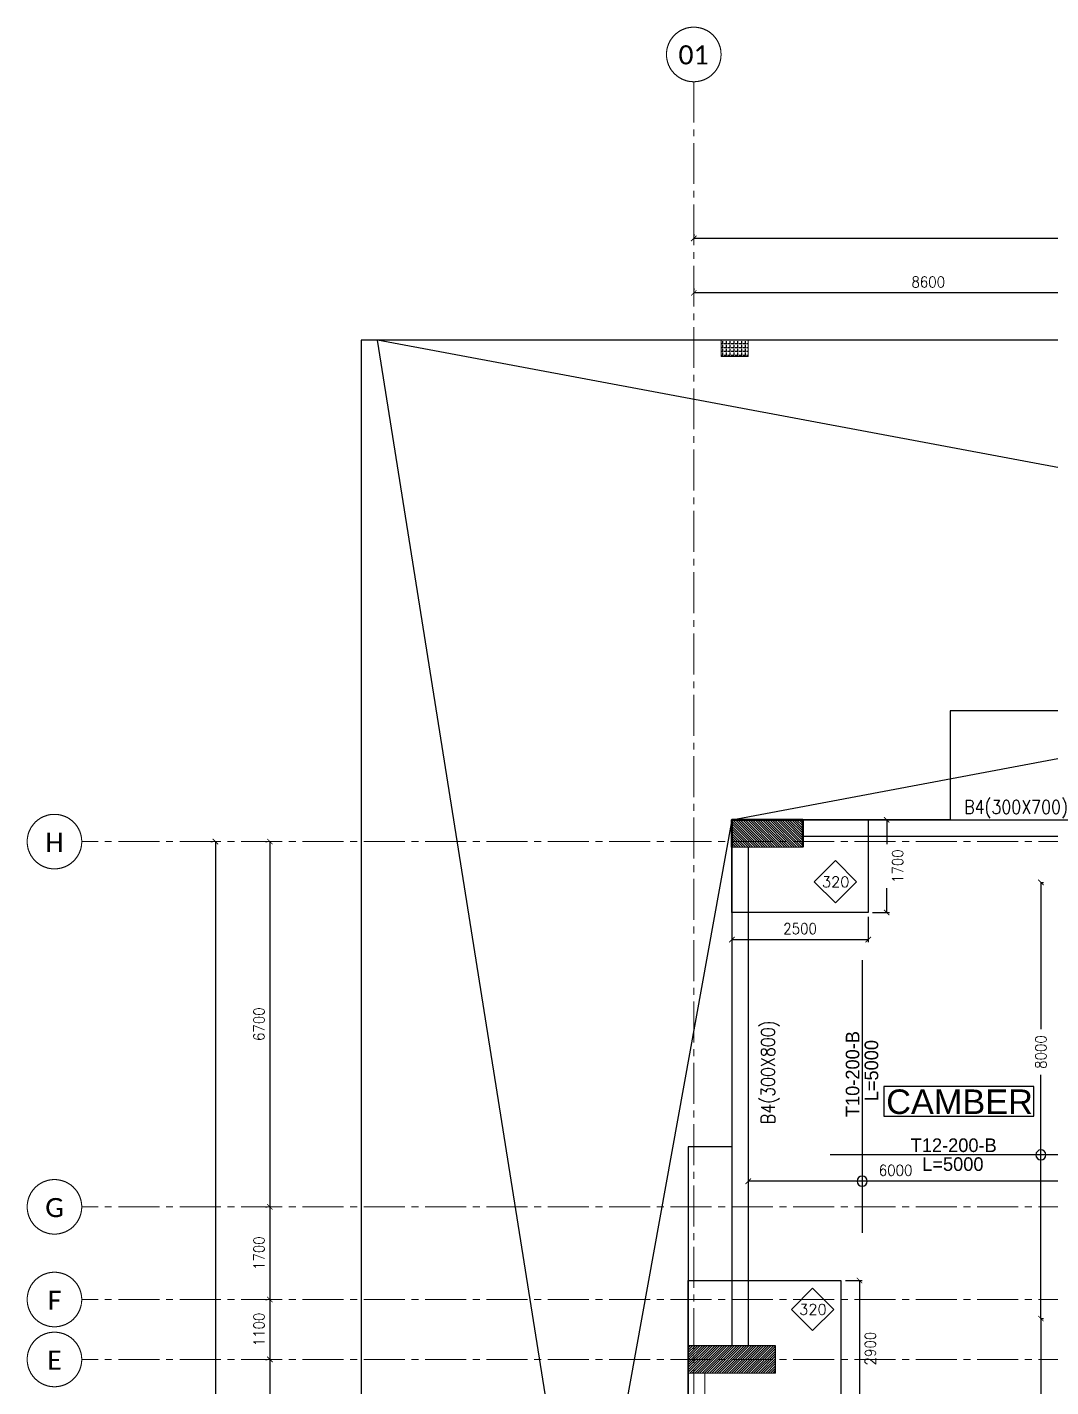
# Model space of a CAD drawing. Header units: millimetres. Extents: x -967280 to 3852, y 2833 to 1955156.
# Drawn here: x -653053 to -634281, y 603836 to 628777 of the extents above; entities that cross this region are included whole.
import ezdxf
from ezdxf.enums import TextEntityAlignment as Align

# ---------------------------------------------------------------- set-up
doc = ezdxf.new("R2010")
doc.units = ezdxf.units.MM
doc.header["$LTSCALE"] = 1000
doc.header["$PDMODE"] = 35
doc.header["$PDSIZE"] = 25
for name, pattern in [('$0$DASHED2', [0.375, 0.25, -0.125]), ('Columns_Structural070816$0$CENTER2', [1.125, 0.75, -0.125, 0.125, -0.125]), ('HRZN_Line-Ptrn-Sold', [9144001.0, 9144000.0, -1])]:
    doc.linetypes.add(name, pattern=pattern)
for name, color, linetype in [('_N-DIM 3', 7, 'Continuous'), ('B05-FIRST FLOOR PLAN$0$STR_ROOF RFT$0$S-SYMB', 30, 'Continuous'), ('R.C. footing', 4, 'Continuous'), ('S - col hach', 1, 'Continuous'), ('S - dot', 1, 'Continuous'), ('S -Beams', 2, 'Continuous'), ('S-TEXT', 2, 'Continuous'), ('SLAB', 210, 'Continuous')]:
    doc.layers.add(name, color=color, linetype=linetype)
for name, color, linetype, lineweight in [('A-AX-ATT-100', 7, 'HRZN_Line-Ptrn-Sold', 18), ('BEAMS', 3, 'HRZN_Line-Ptrn-Sold', 18), ('S - column', 6, 'Continuous', 60), ('ST-000-AXIS', 9, 'Columns_Structural070816$0$CENTER2', 9), ('ST-203-SLAB-TXT', 7, 'Continuous', 30), ('ST-RFT-BOT', 2, '$0$DASHED2', 30)]:
    doc.layers.add(name, color=color, linetype=linetype, lineweight=lineweight)
doc.styles.add('Arial', font='arial.ttf', dxfattribs={"height": 317.5})
doc.styles.add('B05-FIRST FLOOR PLAN$0$T25-100', font='STENCIL.shx', dxfattribs={"height": 250})
doc.styles.add('Calibri_2', font='calibri.ttf', dxfattribs={"height": 300})
doc.styles.add('ROMANC', font='romanc.shx')
doc.styles.add('ST-DIM', font='romans.shx', dxfattribs={"width": 0.85})
doc.styles.add('TUNELNO', font='romans.shx', dxfattribs={"width": 0.9})
doc.dimstyles.new('Copy(2) of DSEC', dxfattribs={"dimtxt": 200, "dimasz": 100, "dimexe": 50, "dimexo": 80, "dimgap": 100, "dimtad": 1, "dimdec": 0, "dimrnd": 5, "dimzin": 0, "dimdsep": 46, "dimtxsty": 'TUNELNO', "dimblk": 'ARCHTICK', "dimcen": 0.09, "dimclrd": 1, "dimclre": 1, "dimclrt": 3, "dimadec": 0, "dimazin": 0, "dimtfac": 0.78125, "dimtdec": 0, "dimtix": 1, "dimtmove": 2, "dimatfit": 3, "dimldrblk": 'ARCHTICK', "dimfxl": 1, "dimtolj": 1, "dimtzin": 0, "dimarcsym": 0})

# ---------------------------------------------------------------- blocks, each defined once
blk = doc.blocks.new('_ArchTick')
at = {"color": 0, "linetype": 'ByBlock', "const_width": 0.15}
blk.add_lwpolyline([(-0.5, -0.5), (0.5, 0.5)], dxfattribs=at)
blk = doc.blocks.new('*D1195')
at = {"layer": '_N-DIM 3', "color": 1, "lineweight": -2, "ltscale": 30, "transparency": 16777216}
for p, q in [((-634462, 605087), (-634462, 603551)), ((-634457, 605087), (-634412, 605087)), ((-634462, 593087), (-634462, 602571)), ((-634457, 593087), (-634412, 593087))]:
    blk.add_line(p, q, dxfattribs=at)
at = {"layer": 'Defpoints', "color": 0, "ltscale": 30, "transparency": 16777216}
for p in [(-634537, 605087), (-634537, 593087), (-634462, 593087)]:
    blk.add_point(p, dxfattribs=at)
at = {"layer": '_N-DIM 3', "color": 1, "lineweight": -2, "ltscale": 30, "transparency": 16777216, "xscale": 100, "yscale": 100, "zscale": 100}
for p, rotation in [((-634462, 605087), 90), ((-634462, 593087), 270)]:
    blk.add_blockref('_ArchTick', p, dxfattribs=dict(at, rotation=rotation))
at = {"layer": '_N-DIM 3', "color": 3, "ltscale": 30, "transparency": 16777216, "insert": (-634462, 603061), "char_height": 200, "attachment_point": 5, "rotation": 90, "style": 'TUNELNO'}
blk.add_mtext('\\A1;12000', dxfattribs=at)
blk = doc.blocks.new('*D1196')
at = {"layer": '_N-DIM 3', "color": 1, "lineweight": -2, "ltscale": 30, "transparency": 16777216}
for p, q in [((-639829, 607688), (-639829, 607658)), ((-633829, 607608), (-639829, 607608)), ((-633829, 607688), (-633829, 607658))]:
    blk.add_line(p, q, dxfattribs=at)
at = {"layer": 'Defpoints', "color": 0, "ltscale": 30, "transparency": 16777216}
for p in [(-639829, 607608), (-639829, 607608), (-633829, 607608)]:
    blk.add_point(p, dxfattribs=at)
at = {"layer": '_N-DIM 3', "color": 1, "lineweight": -2, "ltscale": 30, "transparency": 16777216, "xscale": 100, "yscale": 100, "zscale": 100, "rotation": 180}
blk.add_blockref('_ArchTick', (-639829, 607608), dxfattribs=at)
at = {"layer": '_N-DIM 3', "color": 1, "lineweight": -2, "ltscale": 30, "transparency": 16777216, "xscale": 100, "yscale": 100, "zscale": 100}
blk.add_blockref('_ArchTick', (-633829, 607608), dxfattribs=at)
at = {"layer": '_N-DIM 3', "color": 3, "ltscale": 30, "transparency": 16777216, "insert": (-637127, 607808), "char_height": 200, "attachment_point": 5, "style": 'TUNELNO'}
blk.add_mtext('\\A1;6000', dxfattribs=at)
blk = doc.blocks.new('FROM FOUNDATION TO UPPER LOWER BASEMENT_COLUMNS(new2)')
at = {"layer": 'S - col hach'}
h = blk.add_hatch(dxfattribs=at)
h.set_pattern_fill('ANSI31', color=256, scale=10, angle=90)
h.set_pattern_definition([(135, (1651950.9, 412690.996), (-22.4506403, -22.4506403), [])])
h.paths.add_polyline_path([(418899, 637440), (417599, 637440), (417599, 636940), (418899, 636940)])
h = blk.add_hatch(dxfattribs=at)
h.set_pattern_fill('ANSI31', color=256, scale=10)
h.set_pattern_definition([(45, (193250.144, -596912.31), (-22.4506403, 22.4506403), [])])
h.paths.add_polyline_path([(416799, 627290), (418399, 627290), (418399, 627790), (416799, 627790)])
at = {"layer": 'S - column', "lineweight": 15}
for points in [[(417599, 636940), (418899, 636940), (418899, 637440), (417599, 637440)], [(416799, 627790), (416799, 627290), (418399, 627290), (418399, 627790)]]:
    blk.add_lwpolyline(points, close=True, dxfattribs=at)
at = {"layer": 'ST-RFT-BOT', "color": 7, "linetype": 'Continuous', "lineweight": 50, "ltscale": 30}
blk.add_lwpolyline([(418899, 636940), (418899, 637440), (417599, 637440), (417599, 636940)], dxfattribs=at)
at = {"layer": 'ST-RFT-BOT', "color": 7, "linetype": 'Continuous', "ltscale": 30}
blk.add_lwpolyline([(418399, 627290), (418399, 627790), (416799, 627790), (416799, 627290)], dxfattribs=at)
blk = doc.blocks.new('str col s')
at = {"layer": 'S - col hach', "true_color": 0xcd6928}
h = blk.add_hatch(dxfattribs=at)
h.set_pattern_fill('ANGLE', color=32, scale=10, angle=90)
h.set_pattern_definition([(90, (613578.686, -423037.37), (-69.85, 4e-15), [50.8, -19.05]), (180, (613578.686, -423037.37), (-9e-15, -69.85), [50.8, -19.05])])
h.paths.add_polyline_path([(-26250, -300), (-26250, 0), (-26750, 0), (-26750, -300)])
at = {"layer": 'S - column', "lineweight": 15}
blk.add_lwpolyline([(-26250, 0), (-26750, 0), (-26750, -300), (-26250, -300)], close=True, dxfattribs=at)
blk = doc.blocks.new('*D1201')
at = {"layer": '_N-DIM 3', "color": 1, "linetype": 'Continuous', "lineweight": -2, "ltscale": 30, "transparency": 16777216}
for p, q in [((-640129, 612457), (-640129, 611991)), ((-637629, 612457), (-637629, 611991)), ((-640129, 612041), (-637629, 612041))]:
    blk.add_line(p, q, dxfattribs=at)
at = {"layer": 'Defpoints', "color": 0, "linetype": 'Continuous', "ltscale": 30, "transparency": 16777216}
for p in [(-640129, 612537), (-637629, 612537), (-637629, 612041)]:
    blk.add_point(p, dxfattribs=at)
at = {"layer": '_N-DIM 3', "color": 1, "linetype": 'Continuous', "lineweight": -2, "ltscale": 30, "transparency": 16777216, "xscale": 100, "yscale": 100, "zscale": 100, "rotation": 180}
blk.add_blockref('_ArchTick', (-640129, 612041), dxfattribs=at)
at = {"layer": '_N-DIM 3', "color": 1, "linetype": 'Continuous', "lineweight": -2, "ltscale": 30, "transparency": 16777216, "xscale": 100, "yscale": 100, "zscale": 100}
blk.add_blockref('_ArchTick', (-637629, 612041), dxfattribs=at)
at = {"layer": '_N-DIM 3', "color": 3, "linetype": 'Continuous', "ltscale": 30, "transparency": 16777216, "insert": (-638879, 612241), "char_height": 200, "attachment_point": 5, "style": 'TUNELNO'}
blk.add_mtext('\\A1;2500', dxfattribs=at)
blk = doc.blocks.new('*D1459')
at = {"layer": '_N-DIM 3', "color": 1, "linetype": 'Continuous', "lineweight": -2, "ltscale": 30, "transparency": 16777216}
for p, q in [((-637549, 614237), (-637240, 614237)), ((-637290, 614237), (-637290, 613792)), ((-637290, 612537), (-637290, 612983)), ((-637549, 612537), (-637240, 612537))]:
    blk.add_line(p, q, dxfattribs=at)
at = {"layer": 'Defpoints', "color": 0, "linetype": 'Continuous', "ltscale": 30, "transparency": 16777216}
for p in [(-637629, 614237), (-637629, 612537), (-637290, 612537)]:
    blk.add_point(p, dxfattribs=at)
at = {"layer": '_N-DIM 3', "color": 1, "linetype": 'Continuous', "lineweight": -2, "ltscale": 30, "transparency": 16777216, "xscale": 100, "yscale": 100, "zscale": 100}
for p, rotation in [((-637290, 614237), 90), ((-637290, 612537), 270)]:
    blk.add_blockref('_ArchTick', p, dxfattribs=dict(at, rotation=rotation))
at = {"layer": '_N-DIM 3', "color": 3, "linetype": 'Continuous', "ltscale": 30, "transparency": 16777216, "insert": (-637090, 613387), "char_height": 200, "attachment_point": 5, "rotation": 90, "style": 'TUNELNO'}
blk.add_mtext('\\A1;1700', dxfattribs=at)
blk = doc.blocks.new('*D1463')
at = {"layer": '_N-DIM 3', "color": 1, "linetype": 'Continuous', "lineweight": -2, "ltscale": 30, "transparency": 16777216}
for p, q in [((-638049, 605787), (-637740, 605787)), ((-637790, 605787), (-637790, 602887)), ((-638049, 602887), (-637740, 602887))]:
    blk.add_line(p, q, dxfattribs=at)
at = {"layer": 'Defpoints', "color": 0, "linetype": 'Continuous', "ltscale": 30, "transparency": 16777216}
for p in [(-638129, 605787), (-638129, 602887), (-637790, 602887)]:
    blk.add_point(p, dxfattribs=at)
at = {"layer": '_N-DIM 3', "color": 1, "linetype": 'Continuous', "lineweight": -2, "ltscale": 30, "transparency": 16777216, "xscale": 100, "yscale": 100, "zscale": 100}
for p, rotation in [((-637790, 605787), 90), ((-637790, 602887), 270)]:
    blk.add_blockref('_ArchTick', p, dxfattribs=dict(at, rotation=rotation))
at = {"layer": '_N-DIM 3', "color": 3, "linetype": 'Continuous', "ltscale": 30, "transparency": 16777216, "insert": (-637590, 604537), "char_height": 200, "attachment_point": 5, "rotation": 90, "style": 'TUNELNO'}
blk.add_mtext('\\A1;2900', dxfattribs=at)
blk = doc.blocks.new('*D637')
at = {"layer": '_N-DIM 3', "color": 1, "lineweight": -2, "ltscale": 30, "transparency": 16777216}
for p, q in [((-634462, 613087), (-634462, 610394)), ((-634457, 613087), (-634412, 613087)), ((-634462, 605087), (-634462, 609559)), ((-634457, 605087), (-634412, 605087))]:
    blk.add_line(p, q, dxfattribs=at)
at = {"layer": 'Defpoints', "color": 0, "ltscale": 30, "transparency": 16777216}
for p in [(-634537, 613087), (-634537, 605087), (-634462, 605087)]:
    blk.add_point(p, dxfattribs=at)
at = {"layer": '_N-DIM 3', "color": 1, "lineweight": -2, "ltscale": 30, "transparency": 16777216, "xscale": 100, "yscale": 100, "zscale": 100}
for p, rotation in [((-634462, 613087), 90), ((-634462, 605087), 270)]:
    blk.add_blockref('_ArchTick', p, dxfattribs=dict(at, rotation=rotation))
at = {"layer": '_N-DIM 3', "color": 3, "ltscale": 30, "transparency": 16777216, "insert": (-634462, 609977), "char_height": 200, "attachment_point": 5, "rotation": 90, "style": 'TUNELNO'}
blk.add_mtext('\\A1;8000', dxfattribs=at)
blk = doc.blocks.new('Grid - HRZN_G-Datm-Grid-Head-1554275-FIRST FLOOR FFL_1_')
at = {"layer": 'A-AX-ATT-100'}
blk.add_circle((0, 0), 5, dxfattribs=at)
blk = doc.blocks.new('*D1495')
at = {"layer": '_N-DIM 3', "color": 1, "linetype": 'Continuous', "lineweight": -2, "ltscale": 30, "transparency": 16777216}
for p, q in [((516899, 747185), (516899, 747155)), ((525499, 747105), (516899, 747105)), ((525499, 747185), (525499, 747155))]:
    blk.add_line(p, q, dxfattribs=at)
at = {"layer": 'Defpoints', "color": 0, "linetype": 'Continuous', "ltscale": 30, "transparency": 16777216}
for p in [(516899, 747105), (516899, 747105), (525499, 747105)]:
    blk.add_point(p, dxfattribs=at)
at = {"layer": '_N-DIM 3', "color": 1, "linetype": 'Continuous', "lineweight": -2, "ltscale": 30, "transparency": 16777216, "xscale": 100, "yscale": 100, "zscale": 100, "rotation": 180}
blk.add_blockref('_ArchTick', (516899, 747105), dxfattribs=at)
at = {"layer": '_N-DIM 3', "color": 1, "linetype": 'Continuous', "lineweight": -2, "ltscale": 30, "transparency": 16777216, "xscale": 100, "yscale": 100, "zscale": 100}
blk.add_blockref('_ArchTick', (525499, 747105), dxfattribs=at)
at = {"layer": '_N-DIM 3', "color": 3, "linetype": 'Continuous', "ltscale": 30, "transparency": 16777216, "insert": (521199, 747305), "char_height": 200, "attachment_point": 5, "style": 'TUNELNO'}
blk.add_mtext('\\A1;8600', dxfattribs=at)
blk = doc.blocks.new('*D1496')
at = {"layer": '_N-DIM 3', "color": 1, "linetype": 'Continuous', "lineweight": -2, "ltscale": 30, "transparency": 16777216}
for p, q in [((516899, 748185), (516899, 748155)), ((563099, 748105), (516899, 748105)), ((563099, 748185), (563099, 748155))]:
    blk.add_line(p, q, dxfattribs=at)
at = {"layer": 'Defpoints', "color": 0, "linetype": 'Continuous', "ltscale": 30, "transparency": 16777216}
for p in [(516899, 748105), (516899, 748105), (563099, 748105)]:
    blk.add_point(p, dxfattribs=at)
at = {"layer": '_N-DIM 3', "color": 1, "linetype": 'Continuous', "lineweight": -2, "ltscale": 30, "transparency": 16777216, "xscale": 100, "yscale": 100, "zscale": 100, "rotation": 180}
blk.add_blockref('_ArchTick', (516899, 748105), dxfattribs=at)
at = {"layer": '_N-DIM 3', "color": 1, "linetype": 'Continuous', "lineweight": -2, "ltscale": 30, "transparency": 16777216, "xscale": 100, "yscale": 100, "zscale": 100}
blk.add_blockref('_ArchTick', (563099, 748105), dxfattribs=at)
at = {"layer": '_N-DIM 3', "color": 3, "linetype": 'Continuous', "ltscale": 30, "transparency": 16777216, "insert": (539999, 748305), "char_height": 200, "attachment_point": 5, "style": 'TUNELNO'}
blk.add_mtext('\\A1;46200', dxfattribs=at)
blk = doc.blocks.new('*D1505')
at = {"layer": '_N-DIM 3', "color": 1, "linetype": 'Continuous', "lineweight": -2, "ltscale": 30, "transparency": 16777216}
for p, q in [((509045, 737040), (509075, 737040)), ((509125, 737040), (509125, 730340)), ((509045, 730340), (509075, 730340))]:
    blk.add_line(p, q, dxfattribs=at)
at = {"layer": 'Defpoints', "color": 0, "linetype": 'Continuous', "ltscale": 30, "transparency": 16777216}
for p in [(509125, 737040), (509125, 730340), (509125, 730340)]:
    blk.add_point(p, dxfattribs=at)
at = {"layer": '_N-DIM 3', "color": 1, "linetype": 'Continuous', "lineweight": -2, "ltscale": 30, "transparency": 16777216, "xscale": 100, "yscale": 100, "zscale": 100}
for p, rotation in [((509125, 737040), 90), ((509125, 730340), 270)]:
    blk.add_blockref('_ArchTick', p, dxfattribs=dict(at, rotation=rotation))
at = {"layer": '_N-DIM 3', "color": 3, "linetype": 'Continuous', "ltscale": 30, "transparency": 16777216, "insert": (508925, 733690), "char_height": 200, "attachment_point": 5, "rotation": 90, "style": 'TUNELNO'}
blk.add_mtext('\\A1;6700', dxfattribs=at)
blk = doc.blocks.new('*D1506')
at = {"layer": '_N-DIM 3', "color": 1, "linetype": 'Continuous', "lineweight": -2, "ltscale": 30, "transparency": 16777216}
for p, q in [((509045, 730340), (509075, 730340)), ((509125, 730340), (509125, 728640)), ((509045, 728640), (509075, 728640))]:
    blk.add_line(p, q, dxfattribs=at)
at = {"layer": 'Defpoints', "color": 0, "linetype": 'Continuous', "ltscale": 30, "transparency": 16777216}
for p in [(509125, 730340), (509125, 728640), (509125, 728640)]:
    blk.add_point(p, dxfattribs=at)
at = {"layer": '_N-DIM 3', "color": 1, "linetype": 'Continuous', "lineweight": -2, "ltscale": 30, "transparency": 16777216, "xscale": 100, "yscale": 100, "zscale": 100}
for p, rotation in [((509125, 730340), 90), ((509125, 728640), 270)]:
    blk.add_blockref('_ArchTick', p, dxfattribs=dict(at, rotation=rotation))
at = {"layer": '_N-DIM 3', "color": 3, "linetype": 'Continuous', "ltscale": 30, "transparency": 16777216, "insert": (508925, 729490), "char_height": 200, "attachment_point": 5, "rotation": 90, "style": 'TUNELNO'}
blk.add_mtext('\\A1;1700', dxfattribs=at)
blk = doc.blocks.new('*D1507')
at = {"layer": '_N-DIM 3', "color": 1, "linetype": 'Continuous', "lineweight": -2, "ltscale": 30, "transparency": 16777216}
for p, q in [((509045, 728640), (509075, 728640)), ((509125, 728640), (509125, 727540)), ((509045, 727540), (509075, 727540))]:
    blk.add_line(p, q, dxfattribs=at)
at = {"layer": 'Defpoints', "color": 0, "linetype": 'Continuous', "ltscale": 30, "transparency": 16777216}
for p in [(509125, 728640), (509125, 727540), (509125, 727540)]:
    blk.add_point(p, dxfattribs=at)
at = {"layer": '_N-DIM 3', "color": 1, "linetype": 'Continuous', "lineweight": -2, "ltscale": 30, "transparency": 16777216, "xscale": 100, "yscale": 100, "zscale": 100}
for p, rotation in [((509125, 728640), 90), ((509125, 727540), 270)]:
    blk.add_blockref('_ArchTick', p, dxfattribs=dict(at, rotation=rotation))
at = {"layer": '_N-DIM 3', "color": 3, "linetype": 'Continuous', "ltscale": 30, "transparency": 16777216, "insert": (508925, 728090), "char_height": 200, "attachment_point": 5, "rotation": 90, "style": 'TUNELNO'}
blk.add_mtext('\\A1;1100', dxfattribs=at)
blk = doc.blocks.new('*D1508')
at = {"layer": '_N-DIM 3', "color": 1, "linetype": 'Continuous', "lineweight": -2, "ltscale": 30, "transparency": 16777216}
for p, q in [((509045, 727540), (509075, 727540)), ((509125, 727540), (509125, 719940)), ((509045, 719940), (509075, 719940))]:
    blk.add_line(p, q, dxfattribs=at)
at = {"layer": 'Defpoints', "color": 0, "linetype": 'Continuous', "ltscale": 30, "transparency": 16777216}
for p in [(509125, 727540), (509125, 719940), (509125, 719940)]:
    blk.add_point(p, dxfattribs=at)
at = {"layer": '_N-DIM 3', "color": 1, "linetype": 'Continuous', "lineweight": -2, "ltscale": 30, "transparency": 16777216, "xscale": 100, "yscale": 100, "zscale": 100}
for p, rotation in [((509125, 727540), 90), ((509125, 719940), 270)]:
    blk.add_blockref('_ArchTick', p, dxfattribs=dict(at, rotation=rotation))
at = {"layer": '_N-DIM 3', "color": 3, "linetype": 'Continuous', "ltscale": 30, "transparency": 16777216, "insert": (508925, 723740), "char_height": 200, "attachment_point": 5, "rotation": 90, "style": 'TUNELNO'}
blk.add_mtext('\\A1;7600', dxfattribs=at)
blk = doc.blocks.new('*D1512')
at = {"layer": '_N-DIM 3', "color": 1, "linetype": 'Continuous', "lineweight": -2, "ltscale": 30, "transparency": 16777216}
for p, q in [((508045, 737040), (508075, 737040)), ((508125, 737040), (508125, 710440)), ((508045, 710440), (508075, 710440))]:
    blk.add_line(p, q, dxfattribs=at)
at = {"layer": 'Defpoints', "color": 0, "linetype": 'Continuous', "ltscale": 30, "transparency": 16777216}
for p in [(508125, 737040), (508125, 710440), (508125, 710440)]:
    blk.add_point(p, dxfattribs=at)
at = {"layer": '_N-DIM 3', "color": 1, "linetype": 'Continuous', "lineweight": -2, "ltscale": 30, "transparency": 16777216, "xscale": 100, "yscale": 100, "zscale": 100}
for p, rotation in [((508125, 737040), 90), ((508125, 710440), 270)]:
    blk.add_blockref('_ArchTick', p, dxfattribs=dict(at, rotation=rotation))
at = {"layer": '_N-DIM 3', "color": 3, "linetype": 'Continuous', "ltscale": 30, "transparency": 16777216, "insert": (507925, 723740), "char_height": 200, "attachment_point": 5, "rotation": 90, "style": 'TUNELNO'}
blk.add_mtext('\\A1;26600', dxfattribs=at)
blk = doc.blocks.new('AXES-00')
at = {"layer": 'ST-000-AXIS'}
for p, q in [((516898.9, 750979.6), (516898.9, 695813.8)), ((575723.2, 737039.7), (505674.3, 737039.7)), ((575723.2, 730339.7), (505674.3, 730339.7)), ((575723.2, 728639.7), (505674.3, 728639.7)), ((575723.2, 727539.7), (505674.3, 727539.7))]:
    blk.add_line(p, q, dxfattribs=at)
at = {"layer": 'A-AX-ATT-100'}
for p, xscale, yscale, zscale, rotation in [((516898.9, 751479.6), 99.99999999999993, 99.99999999999993, 99.99999999999993, 180), ((505174.3, 737039.7), 100.0000000000001, 100.0000000000001, 100.0000000000001, 90), ((505174.3, 730339.7), 100.0000000000001, 100.0000000000001, 100.0000000000001, 90), ((505174.3, 728639.7), 100.0000000000001, 100.0000000000001, 100.0000000000001, 90), ((505174.3, 727539.7), 100.0000000000001, 100.0000000000001, 100.0000000000001, 90)]:
    blk.add_blockref('Grid - HRZN_G-Datm-Grid-Head-1554275-FIRST FLOOR FFL_1_', p, dxfattribs=dict(at, xscale=xscale, yscale=yscale, zscale=zscale, rotation=rotation))
at = {"layer": 'A-AX-ATT-100', "linetype": 'Continuous', "lineweight": 13, "char_height": 350, "attachment_point": 1, "style": 'Calibri_2'}
for s, insert, width in [('01', (516618, 751647.5), 673.417), ('H', (505005.2, 737201), 416.877), ('G', (505005.2, 730501), 416.877), ('F', (505051.7, 728801), 304.641), ('E', (505041.7, 727701), 328.692)]:
    blk.add_mtext(s, dxfattribs=dict(at, insert=insert, width=width))
at = {"layer": '_N-DIM 3', "color": 3, "linetype": 'Continuous', "ltscale": 30}
for base, p1, p2, picture, middle in [((516898.9, 748104.7), (563098.9, 748104.7), (516898.9, 748104.7), '*D1496', (539998.9, 748304.7)), ((516898.9, 747104.7), (525498.9, 747104.7), (516898.9, 747104.7), '*D1495', (521198.9, 747304.7))]:
    dim = blk.add_linear_dim(base=base, p1=p1, p2=p2, dimstyle='Copy(2) of DSEC', dxfattribs=at)
    dim.commit()
    dim.dimension.update_dxf_attribs({"geometry": picture, "text_midpoint": middle})
for base, p1, p2, picture, middle in [((508125, 710439.7), (508125, 737039.7), (508125, 710439.7), '*D1512', (507925, 723739.7)), ((509125, 730339.7), (509125, 737039.7), (509125, 730339.7), '*D1505', (508925, 733689.7)), ((509125, 728639.7), (509125, 730339.7), (509125, 728639.7), '*D1506', (508925, 729489.7)), ((509125, 727539.7), (509125, 728639.7), (509125, 727539.7), '*D1507', (508925, 728089.7)), ((509125, 719939.7), (509125, 727539.7), (509125, 719939.7), '*D1508', (508925, 723739.7))]:
    dim = blk.add_linear_dim(base=base, p1=p1, p2=p2, angle=90, dimstyle='Copy(2) of DSEC', dxfattribs=at)
    dim.commit()
    dim.dimension.update_dxf_attribs({"geometry": picture, "text_midpoint": middle})

msp = doc.modelspace()

# ---------------------------------------------------------------- linework, layer by layer
at = {"layer": 'B05-FIRST FLOOR PLAN$0$STR_ROOF RFT$0$S-SYMB', "extrusion": (0, 0, -1)}
for centre in [(634462.1, 608089.8), (637739.5, 607607.8)]:
    msp.add_circle(centre, 92.8, dxfattribs=at)
at = {"layer": 'BEAMS'}
for p, q in [((-640928.7, 596987.4), (-640928.7, 604087.4)), ((-640628.7, 596987.4), (-640628.7, 604087.4))]:
    msp.add_line(p, q, dxfattribs=at)
at = {"layer": 'R.C. footing'}
msp.add_line((-646628.7, 623037.4), (-646628.7, 623037.4), dxfattribs=at)
msp.add_lwpolyline([(-592993.7, 623037.4), (-646928.7, 623037.4), (-646928.7, 578037.4), (-592993.7, 578037.4)], close=True, dxfattribs=at)
at = {"layer": 'S - dot'}
for p, q in [((-593293.7, 613037.4), (-646628.7, 623037.4)), ((-640278.7, 583094.1), (-646628.7, 623037.4)), ((-640128.7, 614237.4), (-593293.7, 623037.4)), ((-640128.7, 614237.4), (-646628.7, 578337.4))]:
    msp.add_line(p, q, dxfattribs=at)
at = {"layer": 'S -Beams'}
for p, q in [((-638828.7, 614237.4), (-632328.7, 614237.4)), ((-640128.7, 613837.4), (-640128.7, 604587.4)), ((-638828.7, 613937.4), (-632328.7, 613937.4)), ((-639828.7, 613737.4), (-639828.7, 604587.4))]:
    msp.add_line(p, q, dxfattribs=at)
at = {"layer": 'S -Beams', "color": 4, "ltscale": 30}
msp.add_lwpolyline([(-612857, 583987.4), (-612857, 588037.4), (-592993.7, 588037.4), (-592993.7, 596837.4), (-595613.7, 596837.4), (-595613.7, 604237.4), (-592993.7, 604237.4), (-592993.7, 613037.4), (-613028.7, 613037.4), (-613028.7, 613837.4), (-616928.7, 613837.4), (-616928.7, 615037.4), (-621028.7, 615037.4), (-621028.7, 612537.4), (-630528.7, 612537.4), (-630528.7, 616237.4), (-636128.7, 616237.4), (-636128.7, 614237.4), (-640128.7, 614237.4), (-640128.7, 608237.4), (-640928.7, 608237.4), (-640928.7, 592837.4), (-640128.7, 592837.4), (-640128.7, 583987.4)], close=True, dxfattribs=at)
at = {"layer": 'S-TEXT', "color": 7, "true_color": 0xffffff}
for points in [[(-638231.9, 612713.5), (-637844.7, 613100.7), (-638231.9, 613487.8), (-638619, 613100.7)], [(-638648.9, 604869.6), (-638261.7, 605256.8), (-638648.9, 605643.9), (-639036.1, 605256.8)]]:
    msp.add_lwpolyline(points, close=True, dxfattribs=at)
at = {"layer": 'S-TEXT', "color": 3}
msp.add_lwpolyline([(-637342.2, 608797.8), (-634594.4, 608797.8), (-634594.4, 609341.9), (-637342.2, 609341.9)], close=True, dxfattribs=at)
at = {"layer": 'SLAB', "color": 2, "linetype": 'Continuous', "ltscale": 30}
for points in [[(-640128.7, 614237.4), (-637628.7, 614237.4), (-637628.7, 612537.4), (-640128.7, 612537.4)], [(-640928.7, 605787.4), (-638128.7, 605787.4), (-638128.7, 602887.4), (-640928.7, 602887.4)]]:
    msp.add_lwpolyline(points, close=True, dxfattribs=at)
at = {"layer": 'ST-RFT-BOT', "ltscale": 30}
for p, q in [((-637739.5, 611662.4), (-637739.5, 606662.4)), ((-633328.7, 608089.8), (-638328.7, 608089.8))]:
    msp.add_line(p, q, dxfattribs=at)

# ---------------------------------------------------------------- block references
at = {"layer": 'S - column'}
msp.add_blockref('FROM FOUNDATION TO UPPER LOWER BASEMENT_COLUMNS(new2)', (-1057727.6, -23202.4), dxfattribs=at)
at = {"layer": 'S -Beams'}
msp.add_blockref('AXES-00', (-1157727.6, -123202.4), dxfattribs=at)
at = {"layer": 'ST-RFT-BOT', "color": 1, "linetype": 'Continuous'}
msp.add_blockref('str col s', (-613578.7, 623037.4), dxfattribs=at)

# ---------------------------------------------------------------- texts
at = {"layer": 'S-TEXT', "color": 3, "char_height": 196, "attachment_point": 1, "style": 'ROMANC'}
for insert in [(-638478.3, 613196.7), (-638895.4, 605352.8)]:
    msp.add_mtext_dynamic_manual_height_columns('320', width=592857.868, gutter_width=980, heights=[0], dxfattribs=dict(at, insert=insert))
at = {"layer": 'S-TEXT', "color": 3, "insert": (-635954.3, 609062.2), "char_height": 450.01, "attachment_point": 5, "style": 'Arial'}
msp.add_mtext('\\A1;CAMBER', dxfattribs=at)
at = {"layer": 'ST-203-SLAB-TXT', "style": 'ST-DIM', "width": 0.85}
msp.add_text('B4(300X700)', height=250, dxfattribs=at).set_placement((-634918.8, 614474.1), align=Align.MIDDLE_CENTER)
msp.add_text('B4(300X800)', height=250, rotation=90, dxfattribs=at).set_placement((-639466.3, 609606.3), align=Align.MIDDLE_CENTER)
at = {"layer": 'ST-203-SLAB-TXT', "style": 'B05-FIRST FLOOR PLAN$0$T25-100'}
for s, p in [('T10-200-B', (-637792.2, 608782.7)), ('L=5000', (-637445.9, 609073.2))]:
    msp.add_text(s, height=250, rotation=90, dxfattribs=at).set_placement(p)
for s, p in [('T12-200-B', (-636851, 608142.6)), ('L=5000', (-636639.6, 607796.2))]:
    msp.add_text(s, height=250, dxfattribs=at).set_placement(p)

# ---------------------------------------------------------------- dimensions: what is measured, and where the dimension line sits
at = {"layer": '_N-DIM 3', "color": 6, "linetype": 'Continuous', "ltscale": 30}
for base, p1, p2, picture, middle in [((-637289.5, 612537.4), (-637628.7, 614237.4), (-637628.7, 612537.4), '*D1459', (-637089.5, 613387.4)), ((-637789.5, 602887.4), (-638128.7, 605787.4), (-638128.7, 602887.4), '*D1463', (-637589.5, 604537.4))]:
    dim = msp.add_linear_dim(base=base, p1=p1, p2=p2, angle=90, dimstyle='Copy(2) of DSEC', dxfattribs=at)
    dim.commit()
    dim.dimension.update_dxf_attribs({"geometry": picture, "text_midpoint": middle, "dimtype": 160})
at = {"layer": '_N-DIM 3', "ltscale": 30}
for base, p1, p2, picture, middle in [((-634462.1, 605087.4), (-634537.2, 613087.4), (-634537.2, 605087.4), '*D637', (-634462.1, 609976.6)), ((-634462.1, 593087.4), (-634537.2, 605087.4), (-634537.2, 593087.4), '*D1195', (-634462.1, 603061.1))]:
    dim = msp.add_linear_dim(base=base, p1=p1, p2=p2, angle=90, dimstyle='Copy(2) of DSEC', dxfattribs=at)
    dim.commit()
    dim.dimension.update_dxf_attribs({"geometry": picture, "text_midpoint": middle, "dimtype": 160})
at = {"layer": '_N-DIM 3', "color": 6, "linetype": 'Continuous', "ltscale": 30}
dim = msp.add_linear_dim(base=(-637628.7, 612040.9), p1=(-640128.7, 612537.4), p2=(-637628.7, 612537.4), dimstyle='Copy(2) of DSEC', dxfattribs=at)
dim.commit()
dim.dimension.update_dxf_attribs({"geometry": '*D1201', "text_midpoint": (-638878.7, 612240.9)})
at = {"layer": '_N-DIM 3', "ltscale": 30}
dim = msp.add_linear_dim(base=(-639828.7, 607607.7), p1=(-633828.7, 607607.7), p2=(-639828.7, 607607.7), dimstyle='Copy(2) of DSEC', dxfattribs=at)
dim.commit()
dim.dimension.update_dxf_attribs({"geometry": '*D1196', "text_midpoint": (-637126.5, 607807.7), "dimtype": 160})

doc.saveas('drawing.dxf')
